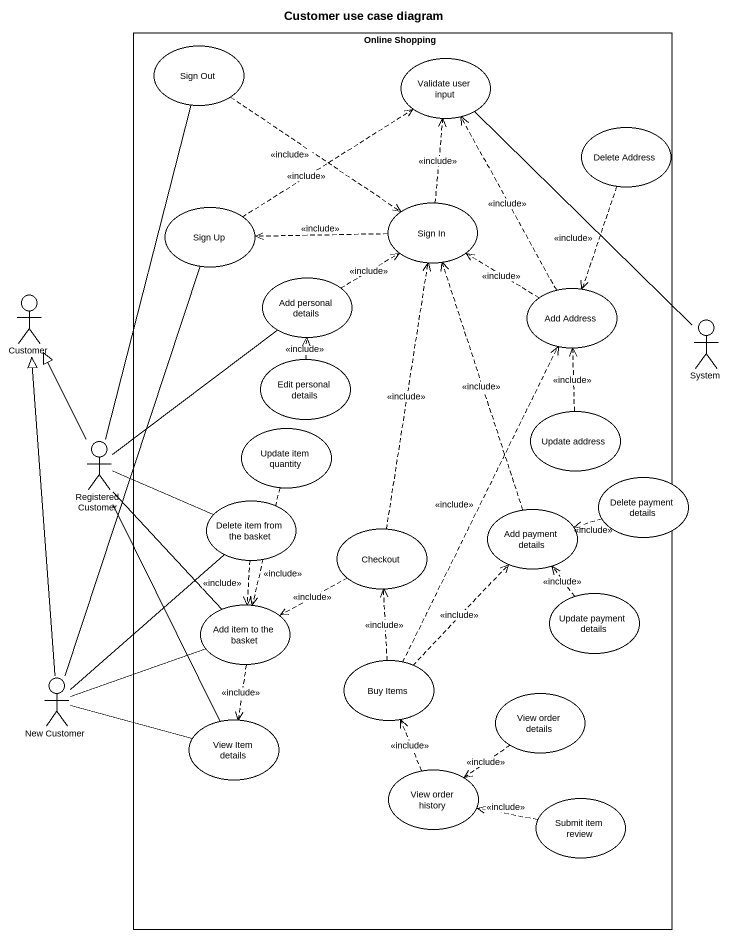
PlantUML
@startuml
title Customer use case diagram
rectangle "Online Shopping" as Online_Shopping {
  usecase "Sign Out" as Sign_Out
  usecase "Validate user input" as Validate_user_input
  usecase "Delete Address" as Delete_Address
  usecase "Sign Up" as Sign_Up
  usecase "Sign In" as Sign_In
  usecase "Add personal details" as Add_personal_details
  usecase "Add Address" as Add_Address
  usecase "Edit personal details" as Edit_personal_details
  usecase "Update item quantity" as Update_item_quantity
  usecase "Update address" as Update_address
  usecase "Delete item from the basket" as Delete_item_from_the_basket
  usecase "Add payment details" as Add_payment_details
  usecase Checkout
  usecase "Update payment details" as Update_payment_details
  usecase "Add item to the basket" as Add_item_to_the_basket
  usecase "Buy Items" as Buy_Items
  usecase "View order details" as View_order_details
  usecase "View Item details" as View_Item_details
  usecase "View order history" as View_order_history
  usecase "Submit item review" as Submit_item_review
}
actor Customer
actor System
actor "Registered Customer" as Registered_Customer
usecase "Delete payment details" as Delete_payment_details
actor "New Customer" as New_Customer
Sign_Out ..> Sign_In : <<include>>
Delete_Address ..> Add_Address : <<include>>
Sign_Up .up.> Validate_user_input : <<include>>
Sign_In .up.> Validate_user_input : <<include>>
Sign_In .left.> Sign_Up : <<include>>
Add_personal_details .right.> Sign_In : <<include>>
Add_Address .up.> Validate_user_input : <<include>>
Add_Address .up.> Sign_In : <<include>>
System -up- Validate_user_input
Edit_personal_details .up.> Add_personal_details : <<include>>
Registered_Customer -up- Sign_Out
Registered_Customer -up- Add_personal_details
Registered_Customer -up-|> Customer
Registered_Customer -right- Delete_item_from_the_basket
Registered_Customer -- Add_item_to_the_basket
Registered_Customer -- View_Item_details
Update_item_quantity ..> Add_item_to_the_basket : <<include>>
Update_address .up.> Add_Address : <<include>>
Delete_payment_details .left.> Add_payment_details : <<include>>
Delete_item_from_the_basket ..> Add_item_to_the_basket : <<include>>
Add_payment_details .up.> Sign_In : <<include>>
Checkout .up.> Sign_In : <<include>>
Checkout .left.> Add_item_to_the_basket : <<include>>
Update_payment_details .up.> Add_payment_details : <<include>>
Add_item_to_the_basket ..> View_Item_details : <<include>>
New_Customer -up- Sign_Up
New_Customer -up-|> Customer
New_Customer -up- Delete_item_from_the_basket
New_Customer -right- Add_item_to_the_basket
New_Customer -right- View_Item_details
Buy_Items .up.> Add_Address : <<include>>
Buy_Items .up.> Add_payment_details : <<include>>
Buy_Items .up.> Checkout : <<include>>
View_order_details ..> View_order_history : <<include>>
View_order_history .up.> Buy_Items : <<include>>
Submit_item_review .left.> View_order_history : <<include>>
@enduml
